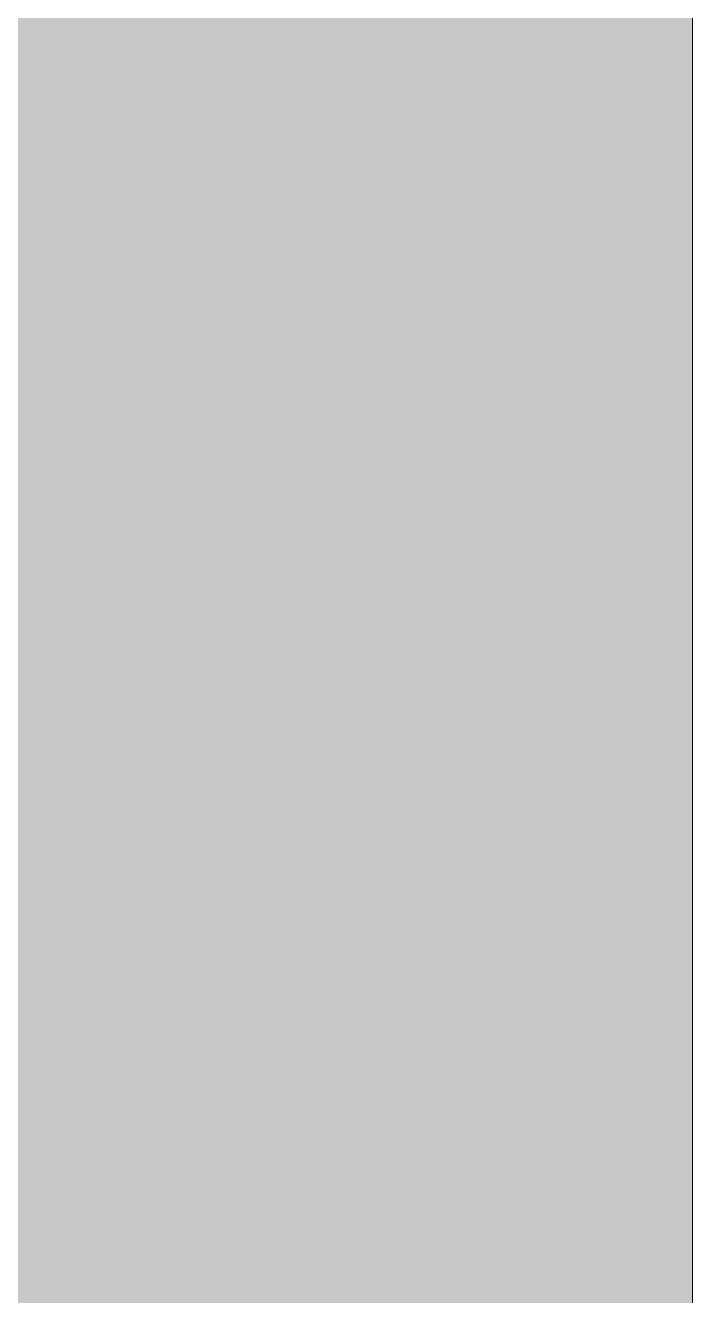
# Model space of a CAD drawing. Header units: metres. Extents: x 349021 to 349543, y 9281040 to 9281959.
# Drawn here: x 349203.9077 to 349204.0469, y 9281041.7019 to 9281041.9671 of the extents above; entities that cross this region are included whole.
import ezdxf

# ---------------------------------------------------------------- set-up
doc = ezdxf.new("R2010")
doc.units = ezdxf.units.M
doc.header["$LTSCALE"] = 0.25
doc.layers.add('ISO-3D', color=7, linetype='CONTINUOUS', lineweight=13)
doc.layers.add('ISO-3D-ARISTAS', color=250, linetype='CONTINUOUS', lineweight=13)

msp = doc.modelspace()

# ---------------------------------------------------------------- linework, layer by layer
at = {"layer": 'ISO-3D', "true_color": 0xa4987f}
for points in [[(349203.9306, 9281041.9712), (349203.91767, 9281041.96373), (349203.9306, 9281041.98583), (349203.91767, 9281041.97837)], [(349203.95645, 9281041.97149), (349203.94352, 9281041.96402), (349203.95645, 9281041.98612), (349203.94352, 9281041.97866)], [(349203.9823, 9281041.97178), (349203.96938, 9281041.96432), (349203.9823, 9281041.98641), (349203.96938, 9281041.97895)], [(349204.00816, 9281041.97207), (349203.99523, 9281041.96461), (349204.00816, 9281041.98671), (349203.99523, 9281041.97924)], [(349204.03401, 9281041.97237), (349204.02109, 9281041.9649), (349204.03401, 9281041.987), (349204.02109, 9281041.97954)], [(349204.04694, 9281041.9652), (349204.03401, 9281041.95773), (349204.04694, 9281041.97983), (349204.03401, 9281041.97237)], [(349203.91767, 9281041.96373), (349203.90474, 9281041.95627), (349203.91767, 9281041.97837), (349203.90474, 9281041.9709)], [(349203.94352, 9281041.96402), (349203.9306, 9281041.95656), (349203.94352, 9281041.97866), (349203.9306, 9281041.9712)], [(349203.96938, 9281041.96432), (349203.95645, 9281041.95685), (349203.96938, 9281041.97895), (349203.95645, 9281041.97149)], [(349203.99523, 9281041.96461), (349203.9823, 9281041.95715), (349203.99523, 9281041.97924), (349203.9823, 9281041.97178)], [(349204.02109, 9281041.9649), (349204.00816, 9281041.95744), (349204.02109, 9281041.97954), (349204.00816, 9281041.97207)], [(349203.9823, 9281041.95715), (349203.96938, 9281041.94968), (349203.9823, 9281041.97178), (349203.96938, 9281041.96432)], [(349204.00816, 9281041.95744), (349203.99523, 9281041.94998), (349204.00816, 9281041.97207), (349203.99523, 9281041.96461)], [(349204.03401, 9281041.95773), (349204.02109, 9281041.95027), (349204.03401, 9281041.97237), (349204.02109, 9281041.9649)], [(349203.9306, 9281041.95656), (349203.91767, 9281041.9491), (349203.9306, 9281041.9712), (349203.91767, 9281041.96373)], [(349203.95645, 9281041.95685), (349203.94352, 9281041.94939), (349203.95645, 9281041.97149), (349203.94352, 9281041.96402)], [(349203.91767, 9281041.9491), (349203.90474, 9281041.94163), (349203.91767, 9281041.96373), (349203.90474, 9281041.95627)], [(349203.94352, 9281041.94939), (349203.9306, 9281041.94193), (349203.94352, 9281041.96402), (349203.9306, 9281041.95656)], [(349203.96938, 9281041.94968), (349203.95645, 9281041.94222), (349203.96938, 9281041.96432), (349203.95645, 9281041.95685)], [(349203.99523, 9281041.94998), (349203.9823, 9281041.94251), (349203.99523, 9281041.96461), (349203.9823, 9281041.95715)], [(349204.02109, 9281041.95027), (349204.00816, 9281041.9428), (349204.02109, 9281041.9649), (349204.00816, 9281041.95744)], [(349204.04694, 9281041.95056), (349204.03401, 9281041.9431), (349204.04694, 9281041.9652), (349204.03401, 9281041.95773)], [(349203.9306, 9281041.94193), (349203.91767, 9281041.93446), (349203.9306, 9281041.95656), (349203.91767, 9281041.9491)], [(349203.95645, 9281041.94222), (349203.94352, 9281041.93476), (349203.95645, 9281041.95685), (349203.94352, 9281041.94939)], [(349203.9823, 9281041.94251), (349203.96938, 9281041.93505), (349203.9823, 9281041.95715), (349203.96938, 9281041.94968)], [(349204.00816, 9281041.9428), (349203.99523, 9281041.93534), (349204.00816, 9281041.95744), (349203.99523, 9281041.94998)], [(349204.03401, 9281041.9431), (349204.02109, 9281041.93563), (349204.03401, 9281041.95773), (349204.02109, 9281041.95027)], [(349204.04694, 9281041.93593), (349204.03401, 9281041.92846), (349204.04694, 9281041.95056), (349204.03401, 9281041.9431)], [(349203.91767, 9281041.93446), (349203.90474, 9281041.927), (349203.91767, 9281041.9491), (349203.90474, 9281041.94163)], [(349203.94352, 9281041.93476), (349203.9306, 9281041.92729), (349203.94352, 9281041.94939), (349203.9306, 9281041.94193)], [(349203.96938, 9281041.93505), (349203.95645, 9281041.92759), (349203.96938, 9281041.94968), (349203.95645, 9281041.94222)], [(349203.99523, 9281041.93534), (349203.9823, 9281041.92788), (349203.99523, 9281041.94998), (349203.9823, 9281041.94251)], [(349204.02109, 9281041.93563), (349204.00816, 9281041.92817), (349204.02109, 9281041.95027), (349204.00816, 9281041.9428)], [(349203.9823, 9281041.92788), (349203.96938, 9281041.92041), (349203.9823, 9281041.94251), (349203.96938, 9281041.93505)], [(349204.00816, 9281041.92817), (349203.99523, 9281041.92071), (349204.00816, 9281041.9428), (349203.99523, 9281041.93534)], [(349204.03401, 9281041.92846), (349204.02109, 9281041.921), (349204.03401, 9281041.9431), (349204.02109, 9281041.93563)], [(349203.9306, 9281041.92729), (349203.91767, 9281041.91983), (349203.9306, 9281041.94193), (349203.91767, 9281041.93446)], [(349203.95645, 9281041.92759), (349203.94352, 9281041.92012), (349203.95645, 9281041.94222), (349203.94352, 9281041.93476)], [(349203.94352, 9281041.92012), (349203.9306, 9281041.91266), (349203.94352, 9281041.93476), (349203.9306, 9281041.92729)], [(349203.96938, 9281041.92041), (349203.95645, 9281041.91295), (349203.96938, 9281041.93505), (349203.95645, 9281041.92759)], [(349203.99523, 9281041.92071), (349203.9823, 9281041.91324), (349203.99523, 9281041.93534), (349203.9823, 9281041.92788)], [(349204.02109, 9281041.921), (349204.00816, 9281041.91354), (349204.02109, 9281041.93563), (349204.00816, 9281041.92817)], [(349204.04694, 9281041.92129), (349204.03401, 9281041.91383), (349204.04694, 9281041.93593), (349204.03401, 9281041.92846)], [(349203.91767, 9281041.91983), (349203.90474, 9281041.91237), (349203.91767, 9281041.93446), (349203.90474, 9281041.927)], [(349203.9306, 9281041.91266), (349203.91767, 9281041.9052), (349203.9306, 9281041.92729), (349203.91767, 9281041.91983)], [(349203.95645, 9281041.91295), (349203.94352, 9281041.90549), (349203.95645, 9281041.92759), (349203.94352, 9281041.92012)], [(349203.9823, 9281041.91324), (349203.96938, 9281041.90578), (349203.9823, 9281041.92788), (349203.96938, 9281041.92041)], [(349204.00816, 9281041.91354), (349203.99523, 9281041.90607), (349204.00816, 9281041.92817), (349203.99523, 9281041.92071)], [(349204.03401, 9281041.91383), (349204.02109, 9281041.90637), (349204.03401, 9281041.92846), (349204.02109, 9281041.921)], [(349204.04694, 9281041.90666), (349204.03401, 9281041.8992), (349204.04694, 9281041.92129), (349204.03401, 9281041.91383)], [(349203.91767, 9281041.9052), (349203.90474, 9281041.89773), (349203.91767, 9281041.91983), (349203.90474, 9281041.91237)], [(349203.94352, 9281041.90549), (349203.9306, 9281041.89802), (349203.94352, 9281041.92012), (349203.9306, 9281041.91266)], [(349203.96938, 9281041.90578), (349203.95645, 9281041.89832), (349203.96938, 9281041.92041), (349203.95645, 9281041.91295)], [(349203.99523, 9281041.90607), (349203.9823, 9281041.89861), (349203.99523, 9281041.92071), (349203.9823, 9281041.91324)], [(349204.02109, 9281041.90637), (349204.00816, 9281041.8989), (349204.02109, 9281041.921), (349204.00816, 9281041.91354)], [(349204.00816, 9281041.8989), (349203.99523, 9281041.89144), (349204.00816, 9281041.91354), (349203.99523, 9281041.90607)], [(349204.03401, 9281041.8992), (349204.02109, 9281041.89173), (349204.03401, 9281041.91383), (349204.02109, 9281041.90637)], [(349203.9306, 9281041.89802), (349203.91767, 9281041.89056), (349203.9306, 9281041.91266), (349203.91767, 9281041.9052)], [(349203.95645, 9281041.89832), (349203.94352, 9281041.89085), (349203.95645, 9281041.91295), (349203.94352, 9281041.90549)], [(349203.9823, 9281041.89861), (349203.96938, 9281041.89115), (349203.9823, 9281041.91324), (349203.96938, 9281041.90578)], [(349203.94352, 9281041.89085), (349203.9306, 9281041.88339), (349203.94352, 9281041.90549), (349203.9306, 9281041.89802)], [(349203.96938, 9281041.89115), (349203.95645, 9281041.88368), (349203.96938, 9281041.90578), (349203.95645, 9281041.89832)], [(349203.99523, 9281041.89144), (349203.9823, 9281041.88398), (349203.99523, 9281041.90607), (349203.9823, 9281041.89861)], [(349204.02109, 9281041.89173), (349204.00816, 9281041.88427), (349204.02109, 9281041.90637), (349204.00816, 9281041.8989)], [(349204.04694, 9281041.89202), (349204.03401, 9281041.88456), (349204.04694, 9281041.90666), (349204.03401, 9281041.8992)], [(349203.91767, 9281041.89056), (349203.90474, 9281041.8831), (349203.91767, 9281041.9052), (349203.90474, 9281041.89773)], [(349203.9306, 9281041.88339), (349203.91767, 9281041.87593), (349203.9306, 9281041.89802), (349203.91767, 9281041.89056)], [(349203.95645, 9281041.88368), (349203.94352, 9281041.87622), (349203.95645, 9281041.89832), (349203.94352, 9281041.89085)], [(349203.9823, 9281041.88398), (349203.96938, 9281041.87651), (349203.9823, 9281041.89861), (349203.96938, 9281041.89115)], [(349204.00816, 9281041.88427), (349203.99523, 9281041.8768), (349204.00816, 9281041.8989), (349203.99523, 9281041.89144)], [(349204.03401, 9281041.88456), (349204.02109, 9281041.8771), (349204.03401, 9281041.8992), (349204.02109, 9281041.89173)], [(349203.91767, 9281041.87593), (349203.90474, 9281041.86846), (349203.91767, 9281041.89056), (349203.90474, 9281041.8831)], [(349203.94352, 9281041.87622), (349203.9306, 9281041.86876), (349203.94352, 9281041.89085), (349203.9306, 9281041.88339)], [(349203.96938, 9281041.87651), (349203.95645, 9281041.86905), (349203.96938, 9281041.89115), (349203.95645, 9281041.88368)], [(349203.99523, 9281041.8768), (349203.9823, 9281041.86934), (349203.99523, 9281041.89144), (349203.9823, 9281041.88398)], [(349204.02109, 9281041.8771), (349204.00816, 9281041.86963), (349204.02109, 9281041.89173), (349204.00816, 9281041.88427)], [(349204.04694, 9281041.87739), (349204.03401, 9281041.86993), (349204.04694, 9281041.89202), (349204.03401, 9281041.88456)], [(349204.00816, 9281041.86963), (349203.99523, 9281041.86217), (349204.00816, 9281041.88427), (349203.99523, 9281041.8768)], [(349204.03401, 9281041.86993), (349204.02109, 9281041.86246), (349204.03401, 9281041.88456), (349204.02109, 9281041.8771)], [(349203.9306, 9281041.86876), (349203.91767, 9281041.86129), (349203.9306, 9281041.88339), (349203.91767, 9281041.87593)], [(349203.95645, 9281041.86905), (349203.94352, 9281041.86159), (349203.95645, 9281041.88368), (349203.94352, 9281041.87622)], [(349203.9823, 9281041.86934), (349203.96938, 9281041.86188), (349203.9823, 9281041.88398), (349203.96938, 9281041.87651)], [(349203.94352, 9281041.86159), (349203.9306, 9281041.85412), (349203.94352, 9281041.87622), (349203.9306, 9281041.86876)], [(349203.96938, 9281041.86188), (349203.95645, 9281041.85441), (349203.96938, 9281041.87651), (349203.95645, 9281041.86905)], [(349203.99523, 9281041.86217), (349203.9823, 9281041.85471), (349203.99523, 9281041.8768), (349203.9823, 9281041.86934)], [(349204.02109, 9281041.86246), (349204.00816, 9281041.855), (349204.02109, 9281041.8771), (349204.00816, 9281041.86963)], [(349204.04694, 9281041.86276), (349204.03401, 9281041.85529), (349204.04694, 9281041.87739), (349204.03401, 9281041.86993)], [(349203.91767, 9281041.86129), (349203.90474, 9281041.85383), (349203.91767, 9281041.87593), (349203.90474, 9281041.86846)], [(349203.9306, 9281041.85412), (349203.91767, 9281041.84666), (349203.9306, 9281041.86876), (349203.91767, 9281041.86129)], [(349203.95645, 9281041.85441), (349203.94352, 9281041.84695), (349203.95645, 9281041.86905), (349203.94352, 9281041.86159)], [(349203.9823, 9281041.85471), (349203.96938, 9281041.84724), (349203.9823, 9281041.86934), (349203.96938, 9281041.86188)], [(349204.00816, 9281041.855), (349203.99523, 9281041.84754), (349204.00816, 9281041.86963), (349203.99523, 9281041.86217)], [(349204.03401, 9281041.85529), (349204.02109, 9281041.84783), (349204.03401, 9281041.86993), (349204.02109, 9281041.86246)], [(349203.91767, 9281041.84666), (349203.90474, 9281041.8392), (349203.91767, 9281041.86129), (349203.90474, 9281041.85383)], [(349203.94352, 9281041.84695), (349203.9306, 9281041.83949), (349203.94352, 9281041.86159), (349203.9306, 9281041.85412)], [(349203.96938, 9281041.84724), (349203.95645, 9281041.83978), (349203.96938, 9281041.86188), (349203.95645, 9281041.85441)], [(349203.99523, 9281041.84754), (349203.9823, 9281041.84007), (349203.99523, 9281041.86217), (349203.9823, 9281041.85471)], [(349204.02109, 9281041.84783), (349204.00816, 9281041.84037), (349204.02109, 9281041.86246), (349204.00816, 9281041.855)], [(349204.04694, 9281041.84812), (349204.03401, 9281041.84066), (349204.04694, 9281041.86276), (349204.03401, 9281041.85529)], [(349204.00816, 9281041.84037), (349203.99523, 9281041.8329), (349204.00816, 9281041.855), (349203.99523, 9281041.84754)], [(349204.03401, 9281041.84066), (349204.02109, 9281041.8332), (349204.03401, 9281041.85529), (349204.02109, 9281041.84783)], [(349203.9306, 9281041.83949), (349203.91767, 9281041.83202), (349203.9306, 9281041.85412), (349203.91767, 9281041.84666)], [(349203.95645, 9281041.83978), (349203.94352, 9281041.83232), (349203.95645, 9281041.85441), (349203.94352, 9281041.84695)], [(349203.9823, 9281041.84007), (349203.96938, 9281041.83261), (349203.9823, 9281041.85471), (349203.96938, 9281041.84724)], [(349203.96938, 9281041.83261), (349203.95645, 9281041.82515), (349203.96938, 9281041.84724), (349203.95645, 9281041.83978)], [(349203.99523, 9281041.8329), (349203.9823, 9281041.82544), (349203.99523, 9281041.84754), (349203.9823, 9281041.84007)], [(349204.02109, 9281041.8332), (349204.00816, 9281041.82573), (349204.02109, 9281041.84783), (349204.00816, 9281041.84037)], [(349204.04694, 9281041.83349), (349204.03401, 9281041.82602), (349204.04694, 9281041.84812), (349204.03401, 9281041.84066)], [(349203.91767, 9281041.83202), (349203.90474, 9281041.82456), (349203.91767, 9281041.84666), (349203.90474, 9281041.8392)], [(349203.94352, 9281041.83232), (349203.9306, 9281041.82485), (349203.94352, 9281041.84695), (349203.9306, 9281041.83949)], [(349203.9306, 9281041.82485), (349203.91767, 9281041.81739), (349203.9306, 9281041.83949), (349203.91767, 9281041.83202)], [(349203.95645, 9281041.82515), (349203.94352, 9281041.81768), (349203.95645, 9281041.83978), (349203.94352, 9281041.83232)], [(349203.9823, 9281041.82544), (349203.96938, 9281041.81798), (349203.9823, 9281041.84007), (349203.96938, 9281041.83261)], [(349204.00816, 9281041.82573), (349203.99523, 9281041.81827), (349204.00816, 9281041.84037), (349203.99523, 9281041.8329)], [(349204.03401, 9281041.82602), (349204.02109, 9281041.81856), (349204.03401, 9281041.84066), (349204.02109, 9281041.8332)], [(349203.91767, 9281041.81739), (349203.90474, 9281041.80993), (349203.91767, 9281041.83202), (349203.90474, 9281041.82456)], [(349203.94352, 9281041.81768), (349203.9306, 9281041.81022), (349203.94352, 9281041.83232), (349203.9306, 9281041.82485)], [(349203.96938, 9281041.81798), (349203.95645, 9281041.81051), (349203.96938, 9281041.83261), (349203.95645, 9281041.82515)], [(349203.99523, 9281041.81827), (349203.9823, 9281041.8108), (349203.99523, 9281041.8329), (349203.9823, 9281041.82544)], [(349204.02109, 9281041.81856), (349204.00816, 9281041.8111), (349204.02109, 9281041.8332), (349204.00816, 9281041.82573)], [(349204.04694, 9281041.81885), (349204.03401, 9281041.81139), (349204.04694, 9281041.83349), (349204.03401, 9281041.82602)], [(349204.03401, 9281041.81139), (349204.02109, 9281041.80393), (349204.03401, 9281041.82602), (349204.02109, 9281041.81856)], [(349203.9306, 9281041.81022), (349203.91767, 9281041.80276), (349203.9306, 9281041.82485), (349203.91767, 9281041.81739)], [(349203.95645, 9281041.81051), (349203.94352, 9281041.80305), (349203.95645, 9281041.82515), (349203.94352, 9281041.81768)], [(349203.9823, 9281041.8108), (349203.96938, 9281041.80334), (349203.9823, 9281041.82544), (349203.96938, 9281041.81798)], [(349204.00816, 9281041.8111), (349203.99523, 9281041.80363), (349204.00816, 9281041.82573), (349203.99523, 9281041.81827)], [(349203.96938, 9281041.80334), (349203.95645, 9281041.79588), (349203.96938, 9281041.81798), (349203.95645, 9281041.81051)], [(349203.99523, 9281041.80363), (349203.9823, 9281041.79617), (349203.99523, 9281041.81827), (349203.9823, 9281041.8108)], [(349204.02109, 9281041.80393), (349204.00816, 9281041.79646), (349204.02109, 9281041.81856), (349204.00816, 9281041.8111)], [(349204.04694, 9281041.80422), (349204.03401, 9281041.79676), (349204.04694, 9281041.81885), (349204.03401, 9281041.81139)], [(349203.91767, 9281041.80276), (349203.90474, 9281041.79529), (349203.91767, 9281041.81739), (349203.90474, 9281041.80993)], [(349203.94352, 9281041.80305), (349203.9306, 9281041.79559), (349203.94352, 9281041.81768), (349203.9306, 9281041.81022)], [(349203.9306, 9281041.79559), (349203.91767, 9281041.78812), (349203.9306, 9281041.81022), (349203.91767, 9281041.80276)], [(349203.95645, 9281041.79588), (349203.94352, 9281041.78841), (349203.95645, 9281041.81051), (349203.94352, 9281041.80305)], [(349203.9823, 9281041.79617), (349203.96938, 9281041.78871), (349203.9823, 9281041.8108), (349203.96938, 9281041.80334)], [(349204.00816, 9281041.79646), (349203.99523, 9281041.789), (349204.00816, 9281041.8111), (349203.99523, 9281041.80363)], [(349204.03401, 9281041.79676), (349204.02109, 9281041.78929), (349204.03401, 9281041.81139), (349204.02109, 9281041.80393)], [(349203.91767, 9281041.78812), (349203.90474, 9281041.78066), (349203.91767, 9281041.80276), (349203.90474, 9281041.79529)], [(349203.94352, 9281041.78841), (349203.9306, 9281041.78095), (349203.94352, 9281041.80305), (349203.9306, 9281041.79559)], [(349203.96938, 9281041.78871), (349203.95645, 9281041.78124), (349203.96938, 9281041.80334), (349203.95645, 9281041.79588)], [(349203.99523, 9281041.789), (349203.9823, 9281041.78154), (349203.99523, 9281041.80363), (349203.9823, 9281041.79617)], [(349204.02109, 9281041.78929), (349204.00816, 9281041.78183), (349204.02109, 9281041.80393), (349204.00816, 9281041.79646)], [(349204.04694, 9281041.78959), (349204.03401, 9281041.78212), (349204.04694, 9281041.80422), (349204.03401, 9281041.79676)], [(349204.03401, 9281041.78212), (349204.02109, 9281041.77466), (349204.03401, 9281041.79676), (349204.02109, 9281041.78929)], [(349203.9306, 9281041.78095), (349203.91767, 9281041.77349), (349203.9306, 9281041.79559), (349203.91767, 9281041.78812)], [(349203.95645, 9281041.78124), (349203.94352, 9281041.77378), (349203.95645, 9281041.79588), (349203.94352, 9281041.78841)], [(349203.9823, 9281041.78154), (349203.96938, 9281041.77407), (349203.9823, 9281041.79617), (349203.96938, 9281041.78871)], [(349204.00816, 9281041.78183), (349203.99523, 9281041.77437), (349204.00816, 9281041.79646), (349203.99523, 9281041.789)], [(349203.96938, 9281041.77407), (349203.95645, 9281041.76661), (349203.96938, 9281041.78871), (349203.95645, 9281041.78124)], [(349203.99523, 9281041.77437), (349203.9823, 9281041.7669), (349203.99523, 9281041.789), (349203.9823, 9281041.78154)], [(349204.02109, 9281041.77466), (349204.00816, 9281041.7672), (349204.02109, 9281041.78929), (349204.00816, 9281041.78183)], [(349204.04694, 9281041.77495), (349204.03401, 9281041.76749), (349204.04694, 9281041.78959), (349204.03401, 9281041.78212)], [(349203.91767, 9281041.77349), (349203.90474, 9281041.76602), (349203.91767, 9281041.78812), (349203.90474, 9281041.78066)], [(349203.94352, 9281041.77378), (349203.9306, 9281041.76632), (349203.94352, 9281041.78841), (349203.9306, 9281041.78095)], [(349203.9306, 9281041.76632), (349203.91767, 9281041.75885), (349203.9306, 9281041.78095), (349203.91767, 9281041.77349)], [(349203.95645, 9281041.76661), (349203.94352, 9281041.75915), (349203.95645, 9281041.78124), (349203.94352, 9281041.77378)], [(349203.9823, 9281041.7669), (349203.96938, 9281041.75944), (349203.9823, 9281041.78154), (349203.96938, 9281041.77407)], [(349204.00816, 9281041.7672), (349203.99523, 9281041.75973), (349204.00816, 9281041.78183), (349203.99523, 9281041.77437)], [(349204.03401, 9281041.76749), (349204.02109, 9281041.76002), (349204.03401, 9281041.78212), (349204.02109, 9281041.77466)], [(349203.91767, 9281041.75885), (349203.90474, 9281041.75139), (349203.91767, 9281041.77349), (349203.90474, 9281041.76602)], [(349203.94352, 9281041.75915), (349203.9306, 9281041.75168), (349203.94352, 9281041.77378), (349203.9306, 9281041.76632)], [(349203.96938, 9281041.75944), (349203.95645, 9281041.75198), (349203.96938, 9281041.77407), (349203.95645, 9281041.76661)], [(349203.99523, 9281041.75973), (349203.9823, 9281041.75227), (349203.99523, 9281041.77437), (349203.9823, 9281041.7669)], [(349204.02109, 9281041.76002), (349204.00816, 9281041.75256), (349204.02109, 9281041.77466), (349204.00816, 9281041.7672)], [(349204.04694, 9281041.76032), (349204.03401, 9281041.75285), (349204.04694, 9281041.77495), (349204.03401, 9281041.76749)], [(349204.03401, 9281041.75285), (349204.02109, 9281041.74539), (349204.03401, 9281041.76749), (349204.02109, 9281041.76002)], [(349203.9306, 9281041.75168), (349203.91767, 9281041.74422), (349203.9306, 9281041.76632), (349203.91767, 9281041.75885)], [(349203.95645, 9281041.75198), (349203.94352, 9281041.74451), (349203.95645, 9281041.76661), (349203.94352, 9281041.75915)], [(349203.9823, 9281041.75227), (349203.96938, 9281041.7448), (349203.9823, 9281041.7669), (349203.96938, 9281041.75944)], [(349204.00816, 9281041.75256), (349203.99523, 9281041.7451), (349204.00816, 9281041.7672), (349203.99523, 9281041.75973)], [(349203.99523, 9281041.7451), (349203.9823, 9281041.73763), (349203.99523, 9281041.75973), (349203.9823, 9281041.75227)], [(349204.02109, 9281041.74539), (349204.00816, 9281041.73793), (349204.02109, 9281041.76002), (349204.00816, 9281041.75256)], [(349204.04694, 9281041.74568), (349204.03401, 9281041.73822), (349204.04694, 9281041.76032), (349204.03401, 9281041.75285)], [(349203.91767, 9281041.74422), (349203.90474, 9281041.73676), (349203.91767, 9281041.75885), (349203.90474, 9281041.75139)], [(349203.94352, 9281041.74451), (349203.9306, 9281041.73705), (349203.94352, 9281041.75915), (349203.9306, 9281041.75168)], [(349203.96938, 9281041.7448), (349203.95645, 9281041.73734), (349203.96938, 9281041.75944), (349203.95645, 9281041.75198)], [(349203.9306, 9281041.73705), (349203.91767, 9281041.72959), (349203.9306, 9281041.75168), (349203.91767, 9281041.74422)], [(349203.95645, 9281041.73734), (349203.94352, 9281041.72988), (349203.95645, 9281041.75198), (349203.94352, 9281041.74451)], [(349203.9823, 9281041.73763), (349203.96938, 9281041.73017), (349203.9823, 9281041.75227), (349203.96938, 9281041.7448)], [(349204.00816, 9281041.73793), (349203.99523, 9281041.73046), (349204.00816, 9281041.75256), (349203.99523, 9281041.7451)], [(349204.03401, 9281041.73822), (349204.02109, 9281041.73076), (349204.03401, 9281041.75285), (349204.02109, 9281041.74539)], [(349203.91767, 9281041.72959), (349203.90474, 9281041.72212), (349203.91767, 9281041.74422), (349203.90474, 9281041.73676)], [(349203.94352, 9281041.72988), (349203.9306, 9281041.72241), (349203.94352, 9281041.74451), (349203.9306, 9281041.73705)], [(349203.96938, 9281041.73017), (349203.95645, 9281041.72271), (349203.96938, 9281041.7448), (349203.95645, 9281041.73734)], [(349203.99523, 9281041.73046), (349203.9823, 9281041.723), (349203.99523, 9281041.7451), (349203.9823, 9281041.73763)], [(349204.02109, 9281041.73076), (349204.00816, 9281041.72329), (349204.02109, 9281041.74539), (349204.00816, 9281041.73793)], [(349204.04694, 9281041.73105), (349204.03401, 9281041.72359), (349204.04694, 9281041.74568), (349204.03401, 9281041.73822)], [(349203.9306, 9281041.72241), (349203.91767, 9281041.71495), (349203.9306, 9281041.73705), (349203.91767, 9281041.72959)], [(349203.95645, 9281041.72271), (349203.94352, 9281041.71524), (349203.95645, 9281041.73734), (349203.94352, 9281041.72988)], [(349203.9823, 9281041.723), (349203.96938, 9281041.71554), (349203.9823, 9281041.73763), (349203.96938, 9281041.73017)], [(349204.00816, 9281041.72329), (349203.99523, 9281041.71583), (349204.00816, 9281041.73793), (349203.99523, 9281041.73046)], [(349204.03401, 9281041.72359), (349204.02109, 9281041.71612), (349204.03401, 9281041.73822), (349204.02109, 9281041.73076)], [(349203.99523, 9281041.71583), (349203.9823, 9281041.70837), (349203.99523, 9281041.73046), (349203.9823, 9281041.723)], [(349204.02109, 9281041.71612), (349204.00816, 9281041.70866), (349204.02109, 9281041.73076), (349204.00816, 9281041.72329)], [(349204.04694, 9281041.71641), (349204.03401, 9281041.70895), (349204.04694, 9281041.73105), (349204.03401, 9281041.72359)], [(349203.91767, 9281041.71495), (349203.90474, 9281041.70749), (349203.91767, 9281041.72959), (349203.90474, 9281041.72212)], [(349203.94352, 9281041.71524), (349203.9306, 9281041.70778), (349203.94352, 9281041.72988), (349203.9306, 9281041.72241)], [(349203.96938, 9281041.71554), (349203.95645, 9281041.70807), (349203.96938, 9281041.73017), (349203.95645, 9281041.72271)], [(349203.9306, 9281041.70778), (349203.91767, 9281041.70032), (349203.9306, 9281041.72241), (349203.91767, 9281041.71495)], [(349203.95645, 9281041.70807), (349203.94352, 9281041.70061), (349203.95645, 9281041.72271), (349203.94352, 9281041.71524)], [(349203.9823, 9281041.70837), (349203.96938, 9281041.7009), (349203.9823, 9281041.723), (349203.96938, 9281041.71554)], [(349204.00816, 9281041.70866), (349203.99523, 9281041.7012), (349204.00816, 9281041.72329), (349203.99523, 9281041.71583)], [(349204.03401, 9281041.70895), (349204.02109, 9281041.70149), (349204.03401, 9281041.72359), (349204.02109, 9281041.71612)], [(349203.91767, 9281041.70032), (349203.90474, 9281041.69285), (349203.91767, 9281041.71495), (349203.90474, 9281041.70749)], [(349203.94352, 9281041.70061), (349203.9306, 9281041.69315), (349203.94352, 9281041.71524), (349203.9306, 9281041.70778)], [(349203.96938, 9281041.7009), (349203.95645, 9281041.69344), (349203.96938, 9281041.71554), (349203.95645, 9281041.70807)], [(349203.99523, 9281041.7012), (349203.9823, 9281041.69373), (349203.99523, 9281041.71583), (349203.9823, 9281041.70837)], [(349204.02109, 9281041.70149), (349204.00816, 9281041.69402), (349204.02109, 9281041.71612), (349204.00816, 9281041.70866)], [(349204.04694, 9281041.70178), (349204.03401, 9281041.69432), (349204.04694, 9281041.71641), (349204.03401, 9281041.70895)], [(349203.9306, 9281041.69315), (349203.91767, 9281041.68568), (349203.9306, 9281041.70778), (349203.91767, 9281041.70032)], [(349203.95645, 9281041.69344), (349203.94352, 9281041.68598), (349203.95645, 9281041.70807), (349203.94352, 9281041.70061)], [(349203.9823, 9281041.69373), (349203.96938, 9281041.68627), (349203.9823, 9281041.70837), (349203.96938, 9281041.7009)], [(349204.00816, 9281041.69402), (349203.99523, 9281041.68656), (349204.00816, 9281041.70866), (349203.99523, 9281041.7012)], [(349204.03401, 9281041.69432), (349204.02109, 9281041.68685), (349204.03401, 9281041.70895), (349204.02109, 9281041.70149)]]:
    msp.add_solid(points, dxfattribs=at)
at = {"layer": 'ISO-3D', "true_color": 0x9e9d98}
for points in [[(349203.89848, 9281041.96729), (349203.91085, 9281041.96014), (349203.89848, 9281041.98157), (349203.91085, 9281041.97443)], [(349203.92322, 9281041.96729), (349203.93559, 9281041.96014), (349203.92322, 9281041.98157), (349203.93559, 9281041.97443)], [(349203.94797, 9281041.96729), (349203.96034, 9281041.96014), (349203.94797, 9281041.98157), (349203.96034, 9281041.97443)], [(349203.97271, 9281041.96729), (349203.98508, 9281041.96014), (349203.97271, 9281041.98157), (349203.98508, 9281041.97443)], [(349203.99745, 9281041.96729), (349204.00982, 9281041.96014), (349203.99745, 9281041.98157), (349204.00982, 9281041.97443)], [(349204.0222, 9281041.96729), (349204.03457, 9281041.96014), (349204.0222, 9281041.98157), (349204.03457, 9281041.97443)], [(349203.91085, 9281041.96014), (349203.92322, 9281041.953), (349203.91085, 9281041.97443), (349203.92322, 9281041.96729)], [(349203.93559, 9281041.96014), (349203.94797, 9281041.953), (349203.93559, 9281041.97443), (349203.94797, 9281041.96729)], [(349203.96034, 9281041.96014), (349203.97271, 9281041.953), (349203.96034, 9281041.97443), (349203.97271, 9281041.96729)], [(349203.98508, 9281041.96014), (349203.99745, 9281041.953), (349203.98508, 9281041.97443), (349203.99745, 9281041.96729)], [(349204.00982, 9281041.96014), (349204.0222, 9281041.953), (349204.00982, 9281041.97443), (349204.0222, 9281041.96729)], [(349204.03457, 9281041.96014), (349204.04694, 9281041.953), (349204.03457, 9281041.97443), (349204.04694, 9281041.96729)], [(349203.89848, 9281041.953), (349203.91085, 9281041.94586), (349203.89848, 9281041.96729), (349203.91085, 9281041.96014)], [(349203.92322, 9281041.953), (349203.93559, 9281041.94586), (349203.92322, 9281041.96729), (349203.93559, 9281041.96014)], [(349203.94797, 9281041.953), (349203.96034, 9281041.94586), (349203.94797, 9281041.96729), (349203.96034, 9281041.96014)], [(349203.97271, 9281041.953), (349203.98508, 9281041.94586), (349203.97271, 9281041.96729), (349203.98508, 9281041.96014)], [(349203.99745, 9281041.953), (349204.00982, 9281041.94586), (349203.99745, 9281041.96729), (349204.00982, 9281041.96014)], [(349204.0222, 9281041.953), (349204.03457, 9281041.94586), (349204.0222, 9281041.96729), (349204.03457, 9281041.96014)], [(349203.91085, 9281041.94586), (349203.92322, 9281041.93871), (349203.91085, 9281041.96014), (349203.92322, 9281041.953)], [(349203.93559, 9281041.94586), (349203.94797, 9281041.93871), (349203.93559, 9281041.96014), (349203.94797, 9281041.953)], [(349203.96034, 9281041.94586), (349203.97271, 9281041.93871), (349203.96034, 9281041.96014), (349203.97271, 9281041.953)], [(349203.98508, 9281041.94586), (349203.99745, 9281041.93871), (349203.98508, 9281041.96014), (349203.99745, 9281041.953)], [(349204.00982, 9281041.94586), (349204.0222, 9281041.93871), (349204.00982, 9281041.96014), (349204.0222, 9281041.953)], [(349204.03457, 9281041.94586), (349204.04694, 9281041.93871), (349204.03457, 9281041.96014), (349204.04694, 9281041.953)], [(349203.89848, 9281041.93871), (349203.91085, 9281041.93157), (349203.89848, 9281041.953), (349203.91085, 9281041.94586)], [(349203.92322, 9281041.93871), (349203.93559, 9281041.93157), (349203.92322, 9281041.953), (349203.93559, 9281041.94586)], [(349203.94797, 9281041.93871), (349203.96034, 9281041.93157), (349203.94797, 9281041.953), (349203.96034, 9281041.94586)], [(349203.97271, 9281041.93871), (349203.98508, 9281041.93157), (349203.97271, 9281041.953), (349203.98508, 9281041.94586)], [(349203.99745, 9281041.93871), (349204.00982, 9281041.93157), (349203.99745, 9281041.953), (349204.00982, 9281041.94586)], [(349204.0222, 9281041.93871), (349204.03457, 9281041.93157), (349204.0222, 9281041.953), (349204.03457, 9281041.94586)], [(349203.91085, 9281041.93157), (349203.92322, 9281041.92443), (349203.91085, 9281041.94586), (349203.92322, 9281041.93871)], [(349203.93559, 9281041.93157), (349203.94797, 9281041.92443), (349203.93559, 9281041.94586), (349203.94797, 9281041.93871)], [(349203.96034, 9281041.93157), (349203.97271, 9281041.92443), (349203.96034, 9281041.94586), (349203.97271, 9281041.93871)], [(349203.98508, 9281041.93157), (349203.99745, 9281041.92443), (349203.98508, 9281041.94586), (349203.99745, 9281041.93871)], [(349204.00982, 9281041.93157), (349204.0222, 9281041.92443), (349204.00982, 9281041.94586), (349204.0222, 9281041.93871)], [(349204.03457, 9281041.93157), (349204.04694, 9281041.92443), (349204.03457, 9281041.94586), (349204.04694, 9281041.93871)], [(349203.89848, 9281041.9239), (349203.91085, 9281041.91676), (349203.89848, 9281041.93871), (349203.91085, 9281041.93157)], [(349203.92322, 9281041.92443), (349203.93559, 9281041.91729), (349203.92322, 9281041.93871), (349203.93559, 9281041.93157)], [(349203.94797, 9281041.92443), (349203.96034, 9281041.91729), (349203.94797, 9281041.93871), (349203.96034, 9281041.93157)], [(349203.97271, 9281041.92443), (349203.98508, 9281041.91729), (349203.97271, 9281041.93871), (349203.98508, 9281041.93157)], [(349203.99745, 9281041.92443), (349204.00982, 9281041.91729), (349203.99745, 9281041.93871), (349204.00982, 9281041.93157)], [(349204.0222, 9281041.92443), (349204.03457, 9281041.91729), (349204.0222, 9281041.93871), (349204.03457, 9281041.93157)], [(349203.91085, 9281041.91676), (349203.92322, 9281041.90961), (349203.91085, 9281041.93157), (349203.92322, 9281041.92443)], [(349203.93559, 9281041.91729), (349203.94797, 9281041.91014), (349203.93559, 9281041.93157), (349203.94797, 9281041.92443)], [(349203.96034, 9281041.91729), (349203.97271, 9281041.91014), (349203.96034, 9281041.93157), (349203.97271, 9281041.92443)], [(349203.98508, 9281041.91729), (349203.99745, 9281041.91014), (349203.98508, 9281041.93157), (349203.99745, 9281041.92443)], [(349204.00982, 9281041.91729), (349204.0222, 9281041.91014), (349204.00982, 9281041.93157), (349204.0222, 9281041.92443)], [(349204.03457, 9281041.91729), (349204.04694, 9281041.91014), (349204.03457, 9281041.93157), (349204.04694, 9281041.92443)], [(349203.92322, 9281041.90961), (349203.93559, 9281041.90247), (349203.92322, 9281041.92443), (349203.93559, 9281041.91729)], [(349203.94797, 9281041.91014), (349203.96034, 9281041.903), (349203.94797, 9281041.92443), (349203.96034, 9281041.91729)], [(349203.97271, 9281041.91014), (349203.98508, 9281041.903), (349203.97271, 9281041.92443), (349203.98508, 9281041.91729)], [(349203.99745, 9281041.91014), (349204.00982, 9281041.903), (349203.99745, 9281041.92443), (349204.00982, 9281041.91729)], [(349204.0222, 9281041.91014), (349204.03457, 9281041.903), (349204.0222, 9281041.92443), (349204.03457, 9281041.91729)], [(349203.89848, 9281041.90908), (349203.91085, 9281041.90194), (349203.89848, 9281041.9239), (349203.91085, 9281041.91676)], [(349203.91085, 9281041.90194), (349203.92322, 9281041.8948), (349203.91085, 9281041.91676), (349203.92322, 9281041.90961)], [(349203.93559, 9281041.90247), (349203.94797, 9281041.89533), (349203.93559, 9281041.91729), (349203.94797, 9281041.91014)], [(349203.96034, 9281041.903), (349203.97271, 9281041.89586), (349203.96034, 9281041.91729), (349203.97271, 9281041.91014)], [(349203.98508, 9281041.903), (349203.99745, 9281041.89586), (349203.98508, 9281041.91729), (349203.99745, 9281041.91014)], [(349204.00982, 9281041.903), (349204.0222, 9281041.89586), (349204.00982, 9281041.91729), (349204.0222, 9281041.91014)], [(349204.03457, 9281041.903), (349204.04694, 9281041.89586), (349204.03457, 9281041.91729), (349204.04694, 9281041.91014)], [(349203.89848, 9281041.89427), (349203.91085, 9281041.88713), (349203.89848, 9281041.90908), (349203.91085, 9281041.90194)], [(349203.92322, 9281041.8948), (349203.93559, 9281041.88766), (349203.92322, 9281041.90961), (349203.93559, 9281041.90247)], [(349203.94797, 9281041.89533), (349203.96034, 9281041.88819), (349203.94797, 9281041.91014), (349203.96034, 9281041.903)], [(349203.97271, 9281041.89586), (349203.98508, 9281041.88871), (349203.97271, 9281041.91014), (349203.98508, 9281041.903)], [(349203.99745, 9281041.89586), (349204.00982, 9281041.88871), (349203.99745, 9281041.91014), (349204.00982, 9281041.903)], [(349204.0222, 9281041.89586), (349204.03457, 9281041.88871), (349204.0222, 9281041.91014), (349204.03457, 9281041.903)], [(349203.96034, 9281041.88819), (349203.97271, 9281041.88104), (349203.96034, 9281041.903), (349203.97271, 9281041.89586)], [(349203.98508, 9281041.88871), (349203.99745, 9281041.88157), (349203.98508, 9281041.903), (349203.99745, 9281041.89586)], [(349204.00982, 9281041.88871), (349204.0222, 9281041.88157), (349204.00982, 9281041.903), (349204.0222, 9281041.89586)], [(349204.03457, 9281041.88871), (349204.04694, 9281041.88157), (349204.03457, 9281041.903), (349204.04694, 9281041.89586)], [(349203.91085, 9281041.88713), (349203.92322, 9281041.87998), (349203.91085, 9281041.90194), (349203.92322, 9281041.8948)], [(349203.93559, 9281041.88766), (349203.94797, 9281041.88051), (349203.93559, 9281041.90247), (349203.94797, 9281041.89533)], [(349203.92322, 9281041.87998), (349203.93559, 9281041.87284), (349203.92322, 9281041.8948), (349203.93559, 9281041.88766)], [(349203.94797, 9281041.88051), (349203.96034, 9281041.87337), (349203.94797, 9281041.89533), (349203.96034, 9281041.88819)], [(349203.97271, 9281041.88104), (349203.98508, 9281041.8739), (349203.97271, 9281041.89586), (349203.98508, 9281041.88871)], [(349203.99745, 9281041.88157), (349204.00982, 9281041.87443), (349203.99745, 9281041.89586), (349204.00982, 9281041.88871)], [(349204.0222, 9281041.88157), (349204.03457, 9281041.87443), (349204.0222, 9281041.89586), (349204.03457, 9281041.88871)], [(349203.89848, 9281041.87946), (349203.91085, 9281041.87231), (349203.89848, 9281041.89427), (349203.91085, 9281041.88713)], [(349203.91085, 9281041.87231), (349203.92322, 9281041.86517), (349203.91085, 9281041.88713), (349203.92322, 9281041.87998)], [(349203.93559, 9281041.87284), (349203.94797, 9281041.8657), (349203.93559, 9281041.88766), (349203.94797, 9281041.88051)], [(349203.96034, 9281041.87337), (349203.97271, 9281041.86623), (349203.96034, 9281041.88819), (349203.97271, 9281041.88104)], [(349203.98508, 9281041.8739), (349203.99745, 9281041.86676), (349203.98508, 9281041.88871), (349203.99745, 9281041.88157)], [(349204.00982, 9281041.87443), (349204.0222, 9281041.86729), (349204.00982, 9281041.88871), (349204.0222, 9281041.88157)], [(349204.03457, 9281041.87443), (349204.04694, 9281041.86729), (349204.03457, 9281041.88871), (349204.04694, 9281041.88157)], [(349203.99745, 9281041.86676), (349204.00982, 9281041.85961), (349203.99745, 9281041.88157), (349204.00982, 9281041.87443)], [(349204.0222, 9281041.86729), (349204.03457, 9281041.86014), (349204.0222, 9281041.88157), (349204.03457, 9281041.87443)], [(349203.89848, 9281041.86464), (349203.91085, 9281041.8575), (349203.89848, 9281041.87946), (349203.91085, 9281041.87231)], [(349203.92322, 9281041.86517), (349203.93559, 9281041.85803), (349203.92322, 9281041.87998), (349203.93559, 9281041.87284)], [(349203.94797, 9281041.8657), (349203.96034, 9281041.85856), (349203.94797, 9281041.88051), (349203.96034, 9281041.87337)], [(349203.97271, 9281041.86623), (349203.98508, 9281041.85908), (349203.97271, 9281041.88104), (349203.98508, 9281041.8739)], [(349203.98508, 9281041.85908), (349203.99745, 9281041.85194), (349203.98508, 9281041.8739), (349203.99745, 9281041.86676)], [(349204.00982, 9281041.85961), (349204.0222, 9281041.85247), (349204.00982, 9281041.87443), (349204.0222, 9281041.86729)], [(349204.03457, 9281041.86014), (349204.04694, 9281041.853), (349204.03457, 9281041.87443), (349204.04694, 9281041.86729)], [(349203.91085, 9281041.8575), (349203.92322, 9281041.85035), (349203.91085, 9281041.87231), (349203.92322, 9281041.86517)], [(349203.93559, 9281041.85803), (349203.94797, 9281041.85088), (349203.93559, 9281041.87284), (349203.94797, 9281041.8657)], [(349203.96034, 9281041.85856), (349203.97271, 9281041.85141), (349203.96034, 9281041.87337), (349203.97271, 9281041.86623)], [(349203.94797, 9281041.85088), (349203.96034, 9281041.84374), (349203.94797, 9281041.8657), (349203.96034, 9281041.85856)], [(349203.97271, 9281041.85141), (349203.98508, 9281041.84427), (349203.97271, 9281041.86623), (349203.98508, 9281041.85908)], [(349203.99745, 9281041.85194), (349204.00982, 9281041.8448), (349203.99745, 9281041.86676), (349204.00982, 9281041.85961)], [(349204.0222, 9281041.85247), (349204.03457, 9281041.84533), (349204.0222, 9281041.86729), (349204.03457, 9281041.86014)], [(349203.89848, 9281041.84983), (349203.91085, 9281041.84268), (349203.89848, 9281041.86464), (349203.91085, 9281041.8575)], [(349203.92322, 9281041.85035), (349203.93559, 9281041.84321), (349203.92322, 9281041.86517), (349203.93559, 9281041.85803)], [(349203.93559, 9281041.84321), (349203.94797, 9281041.83607), (349203.93559, 9281041.85803), (349203.94797, 9281041.85088)], [(349203.96034, 9281041.84374), (349203.97271, 9281041.8366), (349203.96034, 9281041.85856), (349203.97271, 9281041.85141)], [(349203.98508, 9281041.84427), (349203.99745, 9281041.83713), (349203.98508, 9281041.85908), (349203.99745, 9281041.85194)], [(349204.00982, 9281041.8448), (349204.0222, 9281041.83766), (349204.00982, 9281041.85961), (349204.0222, 9281041.85247)], [(349204.03457, 9281041.84533), (349204.04694, 9281041.83819), (349204.03457, 9281041.86014), (349204.04694, 9281041.853)], [(349203.91085, 9281041.84268), (349203.92322, 9281041.83554), (349203.91085, 9281041.8575), (349203.92322, 9281041.85035)], [(349204.0222, 9281041.83766), (349204.03457, 9281041.83051), (349204.0222, 9281041.85247), (349204.03457, 9281041.84533)], [(349203.89848, 9281041.83501), (349203.91085, 9281041.82787), (349203.89848, 9281041.84983), (349203.91085, 9281041.84268)], [(349203.92322, 9281041.83554), (349203.93559, 9281041.8284), (349203.92322, 9281041.85035), (349203.93559, 9281041.84321)], [(349203.94797, 9281041.83607), (349203.96034, 9281041.82893), (349203.94797, 9281041.85088), (349203.96034, 9281041.84374)], [(349203.97271, 9281041.8366), (349203.98508, 9281041.82946), (349203.97271, 9281041.85141), (349203.98508, 9281041.84427)], [(349203.99745, 9281041.83713), (349204.00982, 9281041.82998), (349203.99745, 9281041.85194), (349204.00982, 9281041.8448)], [(349204.00982, 9281041.82998), (349204.0222, 9281041.82284), (349204.00982, 9281041.8448), (349204.0222, 9281041.83766)], [(349204.03457, 9281041.83051), (349204.04694, 9281041.82337), (349204.03457, 9281041.84533), (349204.04694, 9281041.83819)], [(349203.91085, 9281041.82787), (349203.92322, 9281041.82072), (349203.91085, 9281041.84268), (349203.92322, 9281041.83554)], [(349203.93559, 9281041.8284), (349203.94797, 9281041.82125), (349203.93559, 9281041.84321), (349203.94797, 9281041.83607)], [(349203.96034, 9281041.82893), (349203.97271, 9281041.82178), (349203.96034, 9281041.84374), (349203.97271, 9281041.8366)], [(349203.98508, 9281041.82946), (349203.99745, 9281041.82231), (349203.98508, 9281041.84427), (349203.99745, 9281041.83713)], [(349203.97271, 9281041.82178), (349203.98508, 9281041.81464), (349203.97271, 9281041.8366), (349203.98508, 9281041.82946)], [(349203.99745, 9281041.82231), (349204.00982, 9281041.81517), (349203.99745, 9281041.83713), (349204.00982, 9281041.82998)], [(349204.0222, 9281041.82284), (349204.03457, 9281041.8157), (349204.0222, 9281041.83766), (349204.03457, 9281041.83051)], [(349203.89848, 9281041.8202), (349203.91085, 9281041.81305), (349203.89848, 9281041.83501), (349203.91085, 9281041.82787)], [(349203.92322, 9281041.82072), (349203.93559, 9281041.81358), (349203.92322, 9281041.83554), (349203.93559, 9281041.8284)], [(349203.94797, 9281041.82125), (349203.96034, 9281041.81411), (349203.94797, 9281041.83607), (349203.96034, 9281041.82893)], [(349203.96034, 9281041.81411), (349203.97271, 9281041.80697), (349203.96034, 9281041.82893), (349203.97271, 9281041.82178)], [(349203.98508, 9281041.81464), (349203.99745, 9281041.8075), (349203.98508, 9281041.82946), (349203.99745, 9281041.82231)], [(349204.00982, 9281041.81517), (349204.0222, 9281041.80803), (349204.00982, 9281041.82998), (349204.0222, 9281041.82284)], [(349204.03457, 9281041.8157), (349204.04694, 9281041.80856), (349204.03457, 9281041.83051), (349204.04694, 9281041.82337)], [(349203.91085, 9281041.81305), (349203.92322, 9281041.80591), (349203.91085, 9281041.82787), (349203.92322, 9281041.82072)], [(349203.93559, 9281041.81358), (349203.94797, 9281041.80644), (349203.93559, 9281041.8284), (349203.94797, 9281041.82125)], [(349203.92322, 9281041.80591), (349203.93559, 9281041.79877), (349203.92322, 9281041.82072), (349203.93559, 9281041.81358)], [(349203.94797, 9281041.80644), (349203.96034, 9281041.7993), (349203.94797, 9281041.82125), (349203.96034, 9281041.81411)], [(349203.97271, 9281041.80697), (349203.98508, 9281041.79983), (349203.97271, 9281041.82178), (349203.98508, 9281041.81464)], [(349203.99745, 9281041.8075), (349204.00982, 9281041.80035), (349203.99745, 9281041.82231), (349204.00982, 9281041.81517)], [(349204.0222, 9281041.80803), (349204.03457, 9281041.80088), (349204.0222, 9281041.82284), (349204.03457, 9281041.8157)], [(349203.89848, 9281041.80538), (349203.91085, 9281041.79824), (349203.89848, 9281041.8202), (349203.91085, 9281041.81305)], [(349204.00982, 9281041.80035), (349204.0222, 9281041.79321), (349204.00982, 9281041.81517), (349204.0222, 9281041.80803)], [(349204.03457, 9281041.80088), (349204.04694, 9281041.79374), (349204.03457, 9281041.8157), (349204.04694, 9281041.80856)], [(349203.91085, 9281041.79824), (349203.92322, 9281041.7911), (349203.91085, 9281041.81305), (349203.92322, 9281041.80591)], [(349203.93559, 9281041.79877), (349203.94797, 9281041.79162), (349203.93559, 9281041.81358), (349203.94797, 9281041.80644)], [(349203.96034, 9281041.7993), (349203.97271, 9281041.79215), (349203.96034, 9281041.81411), (349203.97271, 9281041.80697)], [(349203.98508, 9281041.79983), (349203.99745, 9281041.79268), (349203.98508, 9281041.81464), (349203.99745, 9281041.8075)], [(349203.99745, 9281041.79268), (349204.00982, 9281041.78554), (349203.99745, 9281041.8075), (349204.00982, 9281041.80035)], [(349204.0222, 9281041.79321), (349204.03457, 9281041.78607), (349204.0222, 9281041.80803), (349204.03457, 9281041.80088)], [(349203.89848, 9281041.79057), (349203.91085, 9281041.78342), (349203.89848, 9281041.80538), (349203.91085, 9281041.79824)], [(349203.92322, 9281041.7911), (349203.93559, 9281041.78395), (349203.92322, 9281041.80591), (349203.93559, 9281041.79877)], [(349203.94797, 9281041.79162), (349203.96034, 9281041.78448), (349203.94797, 9281041.80644), (349203.96034, 9281041.7993)], [(349203.97271, 9281041.79215), (349203.98508, 9281041.78501), (349203.97271, 9281041.80697), (349203.98508, 9281041.79983)], [(349203.96034, 9281041.78448), (349203.97271, 9281041.77734), (349203.96034, 9281041.7993), (349203.97271, 9281041.79215)], [(349203.98508, 9281041.78501), (349203.99745, 9281041.77787), (349203.98508, 9281041.79983), (349203.99745, 9281041.79268)], [(349204.00982, 9281041.78554), (349204.0222, 9281041.7784), (349204.00982, 9281041.80035), (349204.0222, 9281041.79321)], [(349204.03457, 9281041.78607), (349204.04694, 9281041.77893), (349204.03457, 9281041.80088), (349204.04694, 9281041.79374)], [(349203.91085, 9281041.78342), (349203.92322, 9281041.77628), (349203.91085, 9281041.79824), (349203.92322, 9281041.7911)], [(349203.93559, 9281041.78395), (349203.94797, 9281041.77681), (349203.93559, 9281041.79877), (349203.94797, 9281041.79162)], [(349203.94797, 9281041.77681), (349203.96034, 9281041.76967), (349203.94797, 9281041.79162), (349203.96034, 9281041.78448)], [(349203.97271, 9281041.77734), (349203.98508, 9281041.7702), (349203.97271, 9281041.79215), (349203.98508, 9281041.78501)], [(349203.99745, 9281041.77787), (349204.00982, 9281041.77072), (349203.99745, 9281041.79268), (349204.00982, 9281041.78554)], [(349204.0222, 9281041.7784), (349204.03457, 9281041.77125), (349204.0222, 9281041.79321), (349204.03457, 9281041.78607)], [(349203.89848, 9281041.77575), (349203.91085, 9281041.76861), (349203.89848, 9281041.79057), (349203.91085, 9281041.78342)], [(349203.92322, 9281041.77628), (349203.93559, 9281041.76914), (349203.92322, 9281041.7911), (349203.93559, 9281041.78395)], [(349204.03457, 9281041.77125), (349204.04694, 9281041.76411), (349204.03457, 9281041.78607), (349204.04694, 9281041.77893)], [(349203.91085, 9281041.76861), (349203.92322, 9281041.76147), (349203.91085, 9281041.78342), (349203.92322, 9281041.77628)], [(349203.93559, 9281041.76914), (349203.94797, 9281041.76199), (349203.93559, 9281041.78395), (349203.94797, 9281041.77681)], [(349203.96034, 9281041.76967), (349203.97271, 9281041.76252), (349203.96034, 9281041.78448), (349203.97271, 9281041.77734)], [(349203.98508, 9281041.7702), (349203.99745, 9281041.76305), (349203.98508, 9281041.78501), (349203.99745, 9281041.77787)], [(349204.00982, 9281041.77072), (349204.0222, 9281041.76358), (349204.00982, 9281041.78554), (349204.0222, 9281041.7784)], [(349204.0222, 9281041.76358), (349204.03457, 9281041.75644), (349204.0222, 9281041.7784), (349204.03457, 9281041.77125)], [(349203.89848, 9281041.76094), (349203.91085, 9281041.75379), (349203.89848, 9281041.77575), (349203.91085, 9281041.76861)], [(349203.92322, 9281041.76147), (349203.93559, 9281041.75432), (349203.92322, 9281041.77628), (349203.93559, 9281041.76914)], [(349203.94797, 9281041.76199), (349203.96034, 9281041.75485), (349203.94797, 9281041.77681), (349203.96034, 9281041.76967)], [(349203.97271, 9281041.76252), (349203.98508, 9281041.75538), (349203.97271, 9281041.77734), (349203.98508, 9281041.7702)], [(349203.99745, 9281041.76305), (349204.00982, 9281041.75591), (349203.99745, 9281041.77787), (349204.00982, 9281041.77072)], [(349203.98508, 9281041.75538), (349203.99745, 9281041.74824), (349203.98508, 9281041.7702), (349203.99745, 9281041.76305)], [(349204.00982, 9281041.75591), (349204.0222, 9281041.74877), (349204.00982, 9281041.77072), (349204.0222, 9281041.76358)], [(349204.03457, 9281041.75644), (349204.04694, 9281041.7493), (349204.03457, 9281041.77125), (349204.04694, 9281041.76411)], [(349203.91085, 9281041.75379), (349203.92322, 9281041.74665), (349203.91085, 9281041.76861), (349203.92322, 9281041.76147)], [(349203.93559, 9281041.75432), (349203.94797, 9281041.74718), (349203.93559, 9281041.76914), (349203.94797, 9281041.76199)], [(349203.96034, 9281041.75485), (349203.97271, 9281041.74771), (349203.96034, 9281041.76967), (349203.97271, 9281041.76252)], [(349203.97271, 9281041.74771), (349203.98508, 9281041.74057), (349203.97271, 9281041.76252), (349203.98508, 9281041.75538)], [(349203.99745, 9281041.74824), (349204.00982, 9281041.7411), (349203.99745, 9281041.76305), (349204.00982, 9281041.75591)], [(349204.0222, 9281041.74877), (349204.03457, 9281041.74162), (349204.0222, 9281041.76358), (349204.03457, 9281041.75644)], [(349203.89848, 9281041.74612), (349203.91085, 9281041.73898), (349203.89848, 9281041.76094), (349203.91085, 9281041.75379)], [(349203.92322, 9281041.74665), (349203.93559, 9281041.73951), (349203.92322, 9281041.76147), (349203.93559, 9281041.75432)], [(349203.94797, 9281041.74718), (349203.96034, 9281041.74004), (349203.94797, 9281041.76199), (349203.96034, 9281041.75485)], [(349203.93559, 9281041.73951), (349203.94797, 9281041.73237), (349203.93559, 9281041.75432), (349203.94797, 9281041.74718)], [(349203.96034, 9281041.74004), (349203.97271, 9281041.73289), (349203.96034, 9281041.75485), (349203.97271, 9281041.74771)], [(349203.98508, 9281041.74057), (349203.99745, 9281041.73342), (349203.98508, 9281041.75538), (349203.99745, 9281041.74824)], [(349204.00982, 9281041.7411), (349204.0222, 9281041.73395), (349204.00982, 9281041.75591), (349204.0222, 9281041.74877)], [(349204.03457, 9281041.74162), (349204.04694, 9281041.73448), (349204.03457, 9281041.75644), (349204.04694, 9281041.7493)], [(349203.91085, 9281041.73898), (349203.92322, 9281041.73184), (349203.91085, 9281041.75379), (349203.92322, 9281041.74665)], [(349203.92322, 9281041.73184), (349203.93559, 9281041.72469), (349203.92322, 9281041.74665), (349203.93559, 9281041.73951)], [(349203.94797, 9281041.73237), (349203.96034, 9281041.72522), (349203.94797, 9281041.74718), (349203.96034, 9281041.74004)], [(349203.97271, 9281041.73289), (349203.98508, 9281041.72575), (349203.97271, 9281041.74771), (349203.98508, 9281041.74057)], [(349203.99745, 9281041.73342), (349204.00982, 9281041.72628), (349203.99745, 9281041.74824), (349204.00982, 9281041.7411)], [(349204.0222, 9281041.73395), (349204.03457, 9281041.72681), (349204.0222, 9281041.74877), (349204.03457, 9281041.74162)], [(349203.89848, 9281041.73131), (349203.91085, 9281041.72416), (349203.89848, 9281041.74612), (349203.91085, 9281041.73898)], [(349204.00982, 9281041.72628), (349204.0222, 9281041.71914), (349204.00982, 9281041.7411), (349204.0222, 9281041.73395)], [(349204.03457, 9281041.72681), (349204.04694, 9281041.71967), (349204.03457, 9281041.74162), (349204.04694, 9281041.73448)], [(349203.91085, 9281041.72416), (349203.92322, 9281041.71702), (349203.91085, 9281041.73898), (349203.92322, 9281041.73184)], [(349203.93559, 9281041.72469), (349203.94797, 9281041.71755), (349203.93559, 9281041.73951), (349203.94797, 9281041.73237)], [(349203.96034, 9281041.72522), (349203.97271, 9281041.71808), (349203.96034, 9281041.74004), (349203.97271, 9281041.73289)], [(349203.98508, 9281041.72575), (349203.99745, 9281041.71861), (349203.98508, 9281041.74057), (349203.99745, 9281041.73342)], [(349203.99745, 9281041.71861), (349204.00982, 9281041.71147), (349203.99745, 9281041.73342), (349204.00982, 9281041.72628)], [(349204.0222, 9281041.71914), (349204.03457, 9281041.71199), (349204.0222, 9281041.73395), (349204.03457, 9281041.72681)], [(349203.89848, 9281041.71649), (349203.91085, 9281041.70935), (349203.89848, 9281041.73131), (349203.91085, 9281041.72416)], [(349203.92322, 9281041.71702), (349203.93559, 9281041.70988), (349203.92322, 9281041.73184), (349203.93559, 9281041.72469)], [(349203.94797, 9281041.71755), (349203.96034, 9281041.71041), (349203.94797, 9281041.73237), (349203.96034, 9281041.72522)], [(349203.97271, 9281041.71808), (349203.98508, 9281041.71094), (349203.97271, 9281041.73289), (349203.98508, 9281041.72575)], [(349203.96034, 9281041.71041), (349203.97271, 9281041.70326), (349203.96034, 9281041.72522), (349203.97271, 9281041.71808)], [(349203.98508, 9281041.71094), (349203.99745, 9281041.70379), (349203.98508, 9281041.72575), (349203.99745, 9281041.71861)], [(349204.00982, 9281041.71147), (349204.0222, 9281041.70432), (349204.00982, 9281041.72628), (349204.0222, 9281041.71914)], [(349204.03457, 9281041.71199), (349204.04694, 9281041.70485), (349204.03457, 9281041.72681), (349204.04694, 9281041.71967)], [(349203.91085, 9281041.70935), (349203.92322, 9281041.70221), (349203.91085, 9281041.72416), (349203.92322, 9281041.71702)], [(349203.93559, 9281041.70988), (349203.94797, 9281041.70274), (349203.93559, 9281041.72469), (349203.94797, 9281041.71755)], [(349203.94797, 9281041.70274), (349203.96034, 9281041.69559), (349203.94797, 9281041.71755), (349203.96034, 9281041.71041)], [(349203.97271, 9281041.70326), (349203.98508, 9281041.69612), (349203.97271, 9281041.71808), (349203.98508, 9281041.71094)], [(349203.99745, 9281041.70379), (349204.00982, 9281041.69665), (349203.99745, 9281041.71861), (349204.00982, 9281041.71147)], [(349204.0222, 9281041.70432), (349204.03457, 9281041.69718), (349204.0222, 9281041.71914), (349204.03457, 9281041.71199)], [(349203.89848, 9281041.70168), (349203.91085, 9281041.69453), (349203.89848, 9281041.71649), (349203.91085, 9281041.70935)], [(349203.92322, 9281041.70221), (349203.93559, 9281041.69506), (349203.92322, 9281041.71702), (349203.93559, 9281041.70988)], [(349204.03457, 9281041.69718), (349204.04694, 9281041.69004), (349204.03457, 9281041.71199), (349204.04694, 9281041.70485)], [(349203.91085, 9281041.69453), (349203.92322, 9281041.68739), (349203.91085, 9281041.70935), (349203.92322, 9281041.70221)], [(349203.93559, 9281041.69506), (349203.94797, 9281041.68792), (349203.93559, 9281041.70988), (349203.94797, 9281041.70274)], [(349203.96034, 9281041.69559), (349203.97271, 9281041.68845), (349203.96034, 9281041.71041), (349203.97271, 9281041.70326)], [(349203.98508, 9281041.69612), (349203.99745, 9281041.68898), (349203.98508, 9281041.71094), (349203.99745, 9281041.70379)], [(349204.00982, 9281041.69665), (349204.0222, 9281041.68951), (349204.00982, 9281041.71147), (349204.0222, 9281041.70432)], [(349203.99745, 9281041.68898), (349204.00982, 9281041.68184), (349203.99745, 9281041.70379), (349204.00982, 9281041.69665)], [(349204.0222, 9281041.68951), (349204.03457, 9281041.68237), (349204.0222, 9281041.70432), (349204.03457, 9281041.69718)], [(349203.92322, 9281041.68739), (349203.93559, 9281041.68025), (349203.92322, 9281041.70221), (349203.93559, 9281041.69506)], [(349203.94797, 9281041.68792), (349203.96034, 9281041.68078), (349203.94797, 9281041.70274), (349203.96034, 9281041.69559)], [(349203.97271, 9281041.68845), (349203.98508, 9281041.68131), (349203.97271, 9281041.70326), (349203.98508, 9281041.69612)]]:
    msp.add_solid(points, dxfattribs=at)
at = {"layer": 'ISO-3D-ARISTAS', "color": 250}
for p, q in [((349204.04694, 9281041.97983), (349204.04694, 9281041.9652)), ((349204.04694, 9281041.953), (349204.04694, 9281041.96729)), ((349204.04694, 9281041.9652), (349204.04694, 9281041.95056)), ((349204.04694, 9281041.93871), (349204.04694, 9281041.953)), ((349204.04694, 9281041.95056), (349204.04694, 9281041.93593)), ((349204.04694, 9281041.92443), (349204.04694, 9281041.93871)), ((349204.04694, 9281041.93593), (349204.04694, 9281041.92129)), ((349204.04694, 9281041.91014), (349204.04694, 9281041.92443)), ((349204.04694, 9281041.92129), (349204.04694, 9281041.90666)), ((349204.04694, 9281041.89586), (349204.04694, 9281041.91014)), ((349204.04694, 9281041.90666), (349204.04694, 9281041.89202)), ((349204.04694, 9281041.88157), (349204.04694, 9281041.89586)), ((349204.04694, 9281041.89202), (349204.04694, 9281041.87739)), ((349204.04694, 9281041.86729), (349204.04694, 9281041.88157)), ((349204.04694, 9281041.87739), (349204.04694, 9281041.86276)), ((349204.04694, 9281041.853), (349204.04694, 9281041.86729)), ((349204.04694, 9281041.86276), (349204.04694, 9281041.84812)), ((349204.04694, 9281041.83819), (349204.04694, 9281041.853)), ((349204.04694, 9281041.84812), (349204.04694, 9281041.83349)), ((349204.04694, 9281041.82337), (349204.04694, 9281041.83819)), ((349204.04694, 9281041.83349), (349204.04694, 9281041.81885)), ((349204.04694, 9281041.80856), (349204.04694, 9281041.82337)), ((349204.04694, 9281041.81885), (349204.04694, 9281041.80422)), ((349204.04694, 9281041.79374), (349204.04694, 9281041.80856)), ((349204.04694, 9281041.80422), (349204.04694, 9281041.78959)), ((349204.04694, 9281041.77893), (349204.04694, 9281041.79374)), ((349204.04694, 9281041.78959), (349204.04694, 9281041.77495)), ((349204.04694, 9281041.76411), (349204.04694, 9281041.77893)), ((349204.04694, 9281041.77495), (349204.04694, 9281041.76032)), ((349204.04694, 9281041.7493), (349204.04694, 9281041.76411)), ((349204.04694, 9281041.76032), (349204.04694, 9281041.74568)), ((349204.04694, 9281041.73448), (349204.04694, 9281041.7493)), ((349204.04694, 9281041.74568), (349204.04694, 9281041.73105)), ((349204.04694, 9281041.71967), (349204.04694, 9281041.73448)), ((349204.04694, 9281041.73105), (349204.04694, 9281041.71641)), ((349204.04694, 9281041.70485), (349204.04694, 9281041.71967)), ((349204.04694, 9281041.71641), (349204.04694, 9281041.70178)), ((349204.04694, 9281041.69004), (349204.04694, 9281041.70485))]:
    msp.add_line(p, q, dxfattribs=at)

doc.saveas('drawing.dxf')
